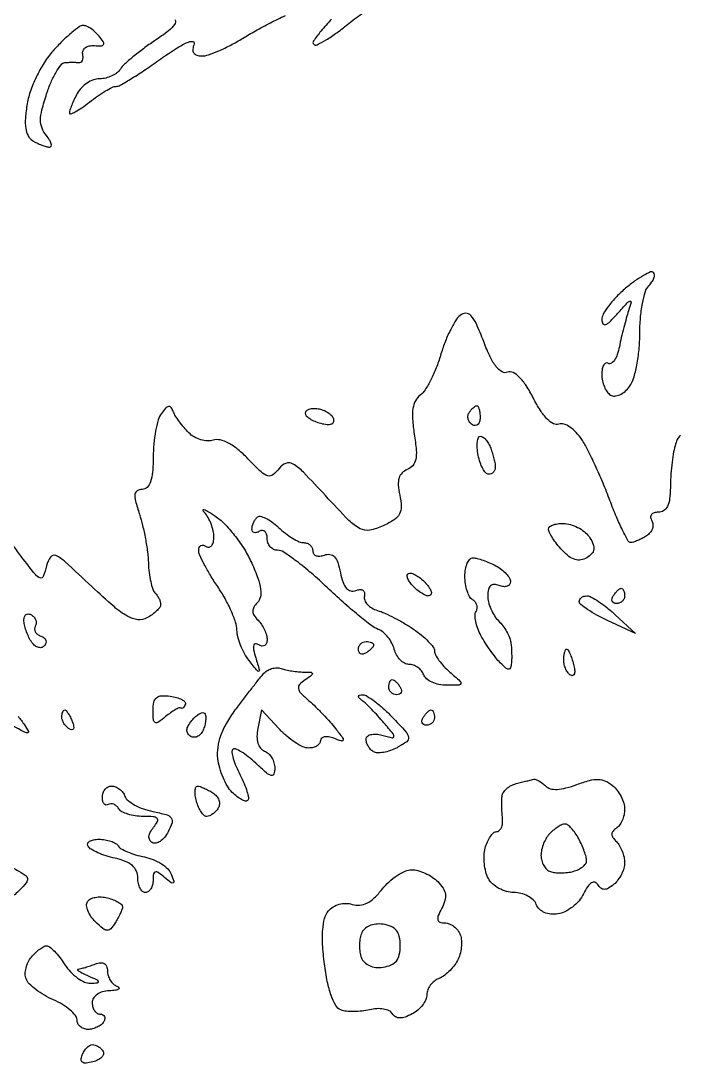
# Model space of a CAD drawing. Extents: x 0 to 102, y 0 to 135.
# Drawn here: x 60.29 to 67.62, y 84.39 to 95.99 of the extents above; entities that cross this region are included whole.
import ezdxf

# ---------------------------------------------------------------- set-up
doc = ezdxf.new("R2010")
doc.units = 0
doc.header["$MEASUREMENT"] = 0

msp = doc.modelspace()

# ---------------------------------------------------------------- linework, layer by layer
for points in [[(62.003816, 96.000022, -0.242657), (61.997373, 95.947208, -0.082606), (61.929991, 95.876645, -0.013475), (61.775134, 95.766868, 0.012235), (61.650255, 95.678808, 0.013528), (61.534039, 95.587544, 0.012977), (61.439305, 95.504671, 0.065177), (61.394246, 95.450734, -0.090691), (61.356493, 95.409938, -0.052277), (61.298872, 95.375494, -0.049934), (61.231566, 95.352099, -0.058753), (61.164573, 95.3442, 0.087677), (61.096107, 95.332101, 0.057688), (61.024421, 95.296131, 0.056021), (60.960513, 95.243146, 0.068919), (60.914977, 95.180562, 0.012532), (60.881448, 95.113952, 0.014677), (60.853126, 95.049129, 0.013675), (60.832433, 94.993347, 0.082152), (60.8274, 94.962921, 0.520682), (60.841459, 94.953081, 0.037282), (60.89288, 94.976289, 0.027914), (60.964738, 95.020772, 0.014101), (61.050309, 95.08426, -0.014645), (61.141006, 95.151398, -0.018255), (61.229181, 95.208094, -0.016711), (61.305359, 95.24986, -0.11756), (61.346213, 95.2596, 0.131059), (61.39221, 95.271867, 0.007138), (61.522238, 95.349024, 0.010707), (61.675303, 95.4474, 0.007586), (61.842943, 95.564023, -0.012025), (62.013223, 95.680252, -0.036982), (62.135537, 95.747225, -0.1175), (62.197596, 95.75936, -0.513127), (62.214787, 95.733223, 0.065555), (62.200605, 95.674115, 0.168999), (62.210488, 95.631956, 0.17873), (62.243809, 95.606522, 0.074699), (62.30053, 95.598, 0.082975), (62.373515, 95.610196, 0.019053), (62.490431, 95.655441, 0.019184), (62.622819, 95.718693, 0.017672), (62.753731, 95.793545, -0.012344), (62.896108, 95.876979, -0.008147), (63.063581, 95.96611, -0.0082), (63.22936, 96.047501, -0.015695)], [(63.741725, 96.007011, 0.020744), (63.625209, 95.874748, 0.016026), (63.542039, 95.765036, 0.365595), (63.545133, 95.728467, 0.319521), (63.582051, 95.722249, 0.021362), (63.681869, 95.776055, 0.02446), (63.803662, 95.856903, 0.015268), (63.938415, 95.962671, -0.031079), (64.106148, 96.085963, -0.015691)], [(67.624042, 91.380032, 0.08046), (67.589344, 91.330129, 0.046313), (67.563873, 91.261298, 0.025997), (67.544284, 91.169339, 0.01164), (67.527683, 91.046769, 0.011486), (67.516103, 90.916078, 0.015301), (67.511955, 90.79695, -0.028753), (67.504177, 90.671024, -0.083065), (67.47969, 90.587426, -0.13509), (67.437896, 90.5397, -0.146792), (67.378907, 90.522, 0.070322), (67.331314, 90.515273, 0.157517), (67.301382, 90.495089, 0.194944), (67.292616, 90.464601, 0.112596), (67.305146, 90.427941, -0.123544), (67.318353, 90.386388, -0.099558), (67.311953, 90.33982, -0.089711), (67.286841, 90.295342, -0.078477), (67.246689, 90.260037, -0.01928), (67.197843, 90.231676, -0.019942), (67.147495, 90.207503, -0.020119), (67.102391, 90.190138, -0.076322), (67.072728, 90.184895, -0.279734), (67.043409, 90.201797, -0.010047), (66.980772, 90.32146, -0.015879), (66.911512, 90.472326, -0.010151), (66.84025, 90.651614, 0.009822), (66.762969, 90.84642, 0.008884), (66.675578, 91.044728, 0.008936), (66.590988, 91.219521, 0.02787), (66.525558, 91.332663, 0.044271), (66.463722, 91.41095, 0.056406), (66.393464, 91.47026, 0.067779), (66.325733, 91.503233, 0.172715), (66.271891, 91.501921, -0.21939), (66.213087, 91.50578, -0.074384), (66.142937, 91.558663, -0.051368), (66.066351, 91.6546, -0.024832), (65.988, 91.791, 0.02416), (65.908138, 91.930464, 0.054098), (65.831802, 92.025548, 0.08169), (65.761736, 92.075911, 0.209648), (65.700712, 92.078775, -0.228808), (65.639618, 92.083886, -0.094665), (65.575777, 92.140118, -0.054595), (65.508224, 92.250092, -0.01924), (65.435486, 92.42057, 0.012794), (65.353918, 92.618785, 0.07941), (65.294345, 92.710819, 0.216317), (65.237055, 92.735839, 0.171253), (65.172958, 92.712187, 0.08407), (65.121991, 92.65293, 0.021909), (65.061698, 92.542241, 0.021636), (65.00317, 92.408203, 0.020598), (64.95538, 92.267414, -0.022479), (64.90706, 92.126802, -0.023535), (64.846953, 91.993287, -0.024034), (64.784397, 91.883556, -0.088675), (64.73062, 91.825023, 0.1094), (64.677242, 91.761911, 0.082911), (64.648749, 91.675541, 0.05675), (64.643996, 91.556273, 0.021258), (64.663407, 91.389763, -0.017501), (64.685191, 91.214366, -0.071469), (64.679398, 91.107438, -0.127977), (64.646666, 91.039918, -0.125255), (64.584941, 90.996259, 0.104902), (64.527112, 90.958747, 0.126018), (64.494115, 90.903145, 0.090303), (64.485744, 90.823531, 0.03418), (64.50182, 90.71242, -0.042209), (64.518137, 90.585289, -0.134939), (64.499235, 90.502691, -0.12622), (64.439791, 90.438155, -0.034874), (64.318207, 90.370843, -0.062852), (64.168898, 90.322955, -0.168428), (64.059985, 90.339293, -0.079103), (63.936658, 90.431211, -0.007356), (63.674864, 90.707921, 0.006648), (63.43045, 90.966992, 0.068009), (63.314687, 91.057843, 0.221747), (63.234459, 91.065339, 0.150151), (63.15967, 91.009499, -0.066029), (63.091543, 90.938282, -0.249068), (63.032862, 90.92715, -0.116018), (62.959998, 90.97001, -0.011024), (62.812731, 91.11709, 0.029161), (62.701941, 91.219994, 0.049728), (62.59712, 91.290303, 0.06344), (62.503654, 91.325991, 0.137193), (62.427389, 91.323348, -0.092216), (62.36283, 91.315339, -0.058569), (62.288041, 91.328755, -0.056269), (62.214927, 91.360265, -0.066613), (62.155168, 91.405918, -0.021407), (62.102879, 91.462887, -0.017481), (62.051831, 91.52801, -0.017829), (62.009046, 91.591332, -0.043519), (61.983494, 91.641439, 0.063518), (61.957773, 91.687266, 0.276464), (61.930189, 91.698702, 0.176479), (61.897172, 91.680845, 0.02753), (61.850336, 91.6218, 0.084323), (61.815594, 91.549381, 0.023514), (61.786573, 91.426559, 0.023021), (61.766395, 91.282307, 0.022339), (61.759295, 91.13535, -0.019039), (61.752327, 90.968256, -0.062103), (61.72996, 90.860026, -0.114654), (61.691707, 90.798488, -0.199154), (61.637006, 90.7758, 0.133542), (61.582053, 90.760857, 0.236288), (61.557061, 90.72235, 0.093466), (61.562697, 90.647093, 0.013941), (61.606182, 90.50085, -0.020694), (61.641444, 90.376124, -0.013046), (61.672707, 90.228027, -0.013097), (61.695867, 90.080546, -0.023368), (61.706027, 89.958191, 0.020887), (61.71439, 89.851035, 0.024392), (61.731497, 89.750427, 0.024413), (61.75396, 89.667986, 0.117806), (61.77915, 89.626841, -0.04621), (61.803434, 89.597511, -0.037174), (61.823962, 89.56206, -0.038461), (61.838046, 89.526138, -0.074334), (61.8426, 89.495677, -0.158511), (61.83235, 89.464156, -0.042459), (61.797403, 89.4238, -0.038605), (61.747631, 89.382294, -0.031637), (61.688739, 89.345809, -0.153175), (61.588232, 89.32675, -0.101004), (61.475632, 89.363802, -0.049453), (61.323786, 89.471761, -0.009909), (61.077497, 89.695157, 0.004055), (60.781198, 89.970305, 0.07815), (60.67678, 90.039362, 0.360321), (60.616592, 90.023134, 0.096281), (60.572627, 89.925679, -0.029264), (60.537367, 89.807666, -0.413316), (60.501139, 89.790695, -0.139396), (60.449336, 89.827896, -0.00485), (60.295569, 90.025491, -0.016831), (60.207463, 90.149443, -0.019621)], [(60.256905, 88.25175, -0.020558), (60.327801, 88.155915, -0.021971), (60.371799, 88.084455, -0.572144), (60.362478, 88.0686, -0.124315), (60.320466, 88.079209, -0.001666), (60.083757, 88.207926, -0.004629)]]:
    msp.add_lwpolyline(points, format="xyb")
for points in [[(60.981472, 95.9364, 0.156406), (60.937754, 95.922381, 0.017585), (60.85405, 95.857985, 0.019975), (60.757793, 95.771691, 0.014959), (60.658647, 95.669456, 0.040472), (60.558972, 95.540827, 0.028948), (60.468404, 95.382818, 0.029163), (60.397655, 95.217457, 0.04468), (60.358111, 95.066788, 0.020754), (60.337788, 94.906179, 0.056547), (60.341061, 94.791811, 0.086012), (60.367014, 94.711671, 0.131054), (60.416345, 94.658227, 0.024887), (60.465775, 94.630253, 0.022759), (60.519213, 94.606406, 0.023412), (60.568889, 94.589535, 0.065854), (60.605109, 94.584095, 0.293843), (60.623184, 94.595278, 0.177465), (60.62563, 94.621263, 0.077286), (60.607536, 94.662706, 0.03171), (60.571323, 94.712443, -0.079939), (60.522936, 94.794427, -0.095409), (60.506595, 94.882527, -0.061708), (60.521756, 94.998406, -0.016355), (60.574505, 95.177743, -0.022294), (60.623664, 95.307026, -0.030767), (60.679828, 95.417744, -0.031381), (60.735099, 95.499635, -0.204304), (60.777491, 95.523418, -0.015331), (60.817439, 95.526523, -0.011727), (60.861252, 95.527551, -0.011892), (60.902352, 95.526573, -0.027266), (60.93315, 95.523418, 0.186554), (60.955508, 95.528237, 0.14439), (60.971749, 95.547407, 0.098306), (60.978904, 95.579391, 0.05543), (60.97545, 95.61915, -0.150608), (60.979449, 95.658387, -0.137413), (61.004874, 95.690239, -0.107716), (61.049152, 95.709453, -0.069039), (61.105318, 95.712655, 0.027077), (61.180702, 95.710637, 0.276257), (61.206016, 95.726736, 0.269653), (61.204151, 95.757033, 0.026119), (61.158409, 95.818405, 0.035917), (61.115104, 95.863557, 0.036596), (61.066039, 95.901739, 0.039154), (61.018618, 95.928257, 0.108323)], [(67.325433, 93.188967, 0.305424), (67.292684, 93.195352, 0.028047), (67.214433, 93.156934, 0.028684), (67.11858, 93.09552, 0.018087), (67.013823, 93.013657, 0.02616), (66.912609, 92.919023, 0.030354), (66.827074, 92.818697, 0.031685), (66.766395, 92.726472, 0.130381), (66.7494, 92.662407, 0.137355), (66.761615, 92.618781, 0.367165), (66.790016, 92.609337, 0.101445), (66.841015, 92.643111, 0.015132), (66.925681, 92.733378, -0.003907), (67.031939, 92.851886, -0.147273), (67.062452, 92.870159, -0.572189), (67.074546, 92.857897, -0.013746), (67.046657, 92.7639, 0.011347), (67.02214, 92.682701, 0.005295), (66.993886, 92.576465, 0.005243), (66.966581, 92.464334, 0.007309), (66.944675, 92.363423, -0.033279), (66.92144, 92.278035, -0.061586), (66.889885, 92.213573, -0.099536), (66.855655, 92.178739, -0.295499), (66.8237, 92.178066, 0.230078), (66.795625, 92.180919, 0.170989), (66.771226, 92.160794, 0.093058), (66.754691, 92.116439, 0.042834), (66.7494, 92.054786, 0.052069), (66.756625, 91.985597, 0.04842), (66.778021, 91.917599, 0.051857), (66.809495, 91.860698, 0.102446), (66.846834, 91.825368, 0.158721), (66.89269, 91.814207, 0.087512), (66.949154, 91.828663, 0.072019), (67.007468, 91.865959, 0.056718), (67.058334, 91.921145, 0.085334), (67.102356, 92.009749, 0.024834), (67.138893, 92.158278, 0.02418), (67.164004, 92.332441, 0.023716), (67.1724, 92.50935, -0.021256), (67.17975, 92.682158, -0.025226), (67.201807, 92.844005, -0.025277), (67.233696, 92.976355, -0.125253), (67.27251, 93.04167, 0.045176), (67.307361, 93.083459, 0.065063), (67.329352, 93.126234, 0.085027), (67.335935, 93.163409, 0.200378)], [(63.593464, 91.670372, 0.044291), (63.538526, 91.673519, 0.070157), (63.492143, 91.665489, 0.098731), (63.461093, 91.64819, 0.219857), (63.45, 91.624181, 0.197625), (63.461926, 91.595186, 0.053913), (63.501122, 91.563319, 0.045831), (63.557405, 91.533781, 0.033997), (63.624031, 91.511424, 0.037101), (63.693184, 91.498725, 0.105118), (63.741726, 91.503695, 0.208696), (63.765611, 91.524769, 0.191823), (63.767495, 91.557615, 0.111532), (63.745326, 91.594274, 0.057524), (63.703764, 91.628564, 0.052954), (63.650605, 91.655507, 0.054444)], [(65.358493, 91.7064, -0.279105), (65.372886, 91.697687, -0.051652), (65.384841, 91.667656, -0.042195), (65.393094, 91.625046, -0.026751), (65.3958, 91.574507, -0.067432), (65.389488, 91.527917, -0.140899), (65.370543, 91.496967, -0.190788), (65.342472, 91.486256, -0.136093), (65.30982, 91.495753, -0.090427), (65.280694, 91.522025, -0.095498), (65.263394, 91.556416, -0.099685), (65.260533, 91.593527, -0.108373), (65.272513, 91.627646, -0.031646), (65.293888, 91.657788, -0.037297), (65.317847, 91.683266, -0.040575), (65.340862, 91.701145, -0.145859)], [(65.39848, 91.368, -0.162152), (65.426593, 91.358637, -0.054342), (65.458636, 91.328691, -0.047313), (65.489291, 91.285392, -0.038797), (65.513649, 91.234181, -0.016969), (65.533307, 91.177249, -0.015089), (65.549916, 91.116852, -0.015326), (65.561548, 91.061609, -0.04425), (65.565, 91.022681, -0.095161), (65.559305, 90.99303, -0.096949), (65.543046, 90.967819, -0.098803), (65.518781, 90.950941, -0.103056), (65.490262, 90.945, -0.21734), (65.458738, 90.959382, -0.054081), (65.425602, 91.007128, -0.045349), (65.396044, 91.075511, -0.032131), (65.375094, 91.1565, -0.027657), (65.364199, 91.237576, -0.047138), (65.365286, 91.305872, -0.064616), (65.376811, 91.353134, -0.310039)], [(62.461327, 90.470231, -0.05174), (62.563732, 90.382048, -0.025545), (62.67518, 90.251178, -0.025036), (62.778034, 90.102208, -0.033328), (62.855087, 89.956903, -0.017292), (62.92418, 89.787066, -0.052931), (62.954417, 89.666652, -0.085915), (62.951696, 89.579336, -0.146751), (62.91739, 89.51563, 0.06506), (62.879415, 89.466238, 0.142707), (62.868091, 89.420369, 0.133261), (62.88293, 89.373471, 0.053552), (62.92548, 89.32068, -0.04897), (62.964337, 89.273363, -0.037816), (62.997178, 89.215208, -0.038862), (63.019675, 89.155585, -0.070897), (63.027, 89.104187, -0.089432), (63.019879, 89.064695, -0.168225), (62.999486, 89.039992, -0.177065), (62.969045, 89.033921, -0.100319), (62.933336, 89.047102, 0.136098), (62.89713, 89.057632, 0.351754), (62.877114, 89.04197, 0.111524), (62.876715, 88.993542, 0.019197), (62.899786, 88.904044, -0.002346), (62.940383, 88.765983, -0.376726), (62.934088, 88.752585, -0.338911), (62.918872, 88.75635, -0.00217), (62.826941, 88.8723, -0.040953), (62.775838, 88.949595, -0.03066), (62.732248, 89.041944, -0.031332), (62.701836, 89.134624, -0.059736), (62.691291, 89.212211, 0.077902), (62.676361, 89.29854, 0.022869), (62.627262, 89.424206, 0.022367), (62.55825, 89.562479, 0.022302), (62.4771, 89.694173, -0.01292), (62.396116, 89.82024, -0.016061), (62.327728, 89.94163, -0.014406), (62.277143, 90.045785, -0.106224), (62.2656, 90.099504, -0.101993), (62.272157, 90.131313, -0.178192), (62.290451, 90.15059, -0.166856), (62.317897, 90.154128, -0.088003), (62.3502, 90.1413, 0.177037), (62.382228, 90.134703, 0.188488), (62.409949, 90.150572, 0.116412), (62.428708, 90.189756, 0.05373), (62.4348, 90.246287, 0.055961), (62.427086, 90.314992, 0.036397), (62.403736, 90.391459, 0.036403), (62.369554, 90.463708, 0.056106), (62.32905, 90.519638, -0.121171), (62.315321, 90.544906, -0.607891), (62.324284, 90.553007, -0.052597), (62.375078, 90.527679, -0.009966)], [(63.153076, 90.353574, 0.025154), (63.229708, 90.288516, 0.027493), (63.31032, 90.23353, 0.028425), (63.383827, 90.194622, 0.107911), (63.434303, 90.1836, -0.092252), (63.472591, 90.176475, -0.096089), (63.505138, 90.15609, -0.099369), (63.526919, 90.125681, -0.106267), (63.5346, 90.089949, 0.161703), (63.545076, 90.058404, 0.151541), (63.572599, 90.038389, 0.110507), (63.614459, 90.033858, 0.063615), (63.663957, 90.045937, -0.126862), (63.725786, 90.053018, -0.175317), (63.774755, 90.027183, -0.104982), (63.812717, 89.962251, -0.030622), (63.842485, 89.849723, 0.03222), (63.871438, 89.741676, 0.095365), (63.909189, 89.675186, 0.159913), (63.956342, 89.646464, 0.150209), (64.012688, 89.650313, -0.066475), (64.059562, 89.66147, -0.170055), (64.093023, 89.653423, -0.20776), (64.109991, 89.627983, -0.100663), (64.10911, 89.588118, 0.151224), (64.11262, 89.542857, 0.090793), (64.141432, 89.496766, 0.075714), (64.190836, 89.456823, 0.060717), (64.2537, 89.429689, -0.034073), (64.334773, 89.399699, -0.013592), (64.441538, 89.348178, -0.013377), (64.554077, 89.286179, -0.016412), (64.65555, 89.22212, -0.023479), (64.744624, 89.1554, -0.029789), (64.819859, 89.085397, -0.030529), (64.873938, 89.021297, -0.161319), (64.8882, 88.978243, 0.126287), (64.899183, 88.935452, 0.031684), (64.938123, 88.874139, 0.03032), (64.993101, 88.8075, 0.026487), (65.058152, 88.744748, -0.005767), (65.171433, 88.644187, -0.277075), (65.179867, 88.616199, -0.335099), (65.15892, 88.59939, -0.007386), (65.020845, 88.59735, -0.052164), (64.938258, 88.60599, -0.056097), (64.861356, 88.63152, -0.063051), (64.801182, 88.669126, -0.130711), (64.768948, 88.713675, 0.081621), (64.742936, 88.758143, 0.065751), (64.702264, 88.79583, 0.066469), (64.653714, 88.821307, 0.087854), (64.604622, 88.83, -0.126507), (64.555568, 88.842613, -0.074368), (64.507128, 88.879577, -0.066435), (64.466607, 88.934247, -0.062428), (64.440799, 88.998773, 0.058805), (64.414026, 89.067139, 0.047238), (64.370368, 89.133034, 0.048838), (64.317421, 89.186864, 0.0826), (64.263013, 89.218833, -0.071246), (64.18779, 89.260777, -0.008928), (64.040976, 89.376796, -0.010357), (63.870996, 89.522113, -0.008421), (63.694825, 89.68456, 0.012431), (63.519884, 89.843296, 0.016823), (63.35367, 89.977258, 0.013829), (63.21082, 90.078609, 0.148429), (63.143644, 90.099, -0.112309), (63.099148, 90.109122, -0.100162), (63.061264, 90.137744, -0.094346), (63.035849, 90.180532, -0.087183), (63.027, 90.230893, 0.066118), (63.020802, 90.277561, 0.138808), (63.002149, 90.308683, 0.191142), (62.974518, 90.319632, 0.139169), (62.9424, 90.3105, -0.066654), (62.91001, 90.296018, -0.139668), (62.882651, 90.295749, -0.191008), (62.864666, 90.309286, -0.137896), (62.8578, 90.333707, -0.062705), (62.861965, 90.36679, -0.039124), (62.874595, 90.403819, -0.038782), (62.893083, 90.438951, -0.055919), (62.914974, 90.466374, -0.252898), (62.94943, 90.476656, -0.059321), (63.008501, 90.456823, -0.047144), (63.079606, 90.414524, -0.030842)], [(66.342519, 90.395471, -0.064095), (66.420049, 90.379629, -0.047674), (66.499729, 90.343582, -0.048425), (66.569554, 90.29406, -0.075091), (66.617469, 90.238001, -0.046093), (66.654305, 90.164615, -0.13333), (66.660379, 90.108579, -0.150618), (66.637223, 90.061379, -0.064643), (66.582366, 90.016416, -0.097181), (66.517034, 89.991546, -0.116708), (66.451557, 89.995635, -0.091072), (66.382857, 90.031086, -0.040709), (66.307416, 90.099887, -0.020959), (66.249912, 90.167045, -0.02448), (66.201326, 90.235499, -0.024515), (66.16645, 90.296513, -0.11811), (66.1572, 90.335124, -0.237833), (66.170959, 90.362414, -0.080677), (66.211637, 90.383376, -0.059203), (66.271539, 90.395303, -0.037971)], [(65.316762, 90.0144, -0.063338), (65.36238, 90.008598, -0.019816), (65.428507, 89.988674, -0.01945), (65.501295, 89.960345, -0.020338), (65.570562, 89.926823, -0.039751), (65.633175, 89.886615, -0.044478), (65.686131, 89.838337, -0.04948), (65.722754, 89.789537, -0.13708), (65.7342, 89.748572, -0.164211), (65.723911, 89.718089, -0.15121), (65.696923, 89.698838, -0.109309), (65.655862, 89.694647, -0.062675), (65.6073, 89.706594, 0.084268), (65.551633, 89.717778, 0.190345), (65.511855, 89.703435, 0.158482), (65.487927, 89.662986, 0.055017), (65.4804, 89.594788, 0.062167), (65.489168, 89.524542, 0.039116), (65.515734, 89.4461, 0.038826), (65.554629, 89.371814, 0.056419), (65.600685, 89.314001, -0.036604), (65.647952, 89.259256, -0.029568), (65.690523, 89.194268, -0.030476), (65.722715, 89.129272, -0.064925), (65.737608, 89.075308, -0.017101), (65.743264, 89.021854, -0.010621), (65.746415, 88.958843, -0.010652), (65.746878, 88.896459, -0.018889), (65.744224, 88.845107, -0.04711), (65.734227, 88.791264, -0.338953), (65.714365, 88.776492, -0.178299), (65.682854, 88.788606, -0.016375), (65.620661, 88.846853, -0.028774), (65.569902, 88.903817, -0.013425), (65.510549, 88.982956, -0.013251), (65.452549, 89.069556, -0.018062), (65.405249, 89.150744, -0.033508), (65.369767, 89.229269, -0.039297), (65.347281, 89.307801, -0.04318), (65.339521, 89.375577, -0.146348), (65.350968, 89.418103, 0.110878), (65.362528, 89.451556, 0.100005), (65.359323, 89.488098, 0.094771), (65.341795, 89.522113, 0.088338), (65.31258, 89.548247, -0.129267), (65.279527, 89.583015, -0.045839), (65.251857, 89.646438, -0.041761), (65.232951, 89.72495, -0.038227), (65.2266, 89.807893, -0.041734), (65.233211, 89.886956, -0.061281), (65.253085, 89.953739, -0.080533), (65.28228, 89.999049, -0.212542)], [(64.613682, 89.8452, -0.108636), (64.653484, 89.836449, -0.039072), (64.704368, 89.807923, -0.036518), (64.757054, 89.766859, -0.035768), (64.8036, 89.7183, -0.037052), (64.838671, 89.669035, -0.095981), (64.853687, 89.628304, -0.208269), (64.847153, 89.60259, -0.231849), (64.824318, 89.5914, -0.108636), (64.784516, 89.600151, -0.039072), (64.733632, 89.628677, -0.036518), (64.680946, 89.669741, -0.035768), (64.6344, 89.7183, -0.037052), (64.599329, 89.767565, -0.095981), (64.584313, 89.808296, -0.208269), (64.590847, 89.83401, -0.231849)], [(66.965893, 89.676, -0.210953), (66.980159, 89.669701, -0.081139), (66.992241, 89.651149, -0.061769), (67.000464, 89.623789, -0.042167), (67.0032, 89.5914, -0.105053), (66.996342, 89.55912, -0.099167), (66.976882, 89.531651, -0.09642), (66.947807, 89.51324, -0.093332), (66.913607, 89.5068, -0.108972), (66.883579, 89.513423, -0.182303), (66.865691, 89.531651, -0.161196), (66.863059, 89.559074, -0.082592), (66.8763, 89.5914, -0.029505), (66.899057, 89.623783, -0.035638), (66.924186, 89.651149, -0.038439), (66.948065, 89.670455, -0.151918)], [(66.583892, 89.5914, -0.126673), (66.631433, 89.579159, -0.021082), (66.712765, 89.529722, -0.021958), (66.805456, 89.461823, -0.017885), (66.898624, 89.381434), (67.125063, 89.171467), (66.813087, 89.317984, -0.015238), (66.693365, 89.378728, -0.022081), (66.591944, 89.440099, -0.01879), (66.514913, 89.495781, -0.219405), (66.498355, 89.52795, -0.140103), (66.504146, 89.552136, -0.10518), (66.522345, 89.572762, -0.089315), (66.550355, 89.586641, -0.070593)], [(60.40578, 89.379047, -0.08179), (60.435277, 89.353344, -0.092127), (60.453518, 89.320506, -0.100674), (60.457802, 89.285748, -0.119451), (60.447553, 89.25438, 0.141495), (60.43911, 89.224162, 0.127465), (60.447551, 89.192717, 0.105159), (60.472323, 89.164775, 0.073377), (60.509623, 89.144908, -0.085622), (60.545048, 89.124918, -0.139197), (60.564691, 89.096789, -0.156527), (60.565405, 89.064998, -0.116802), (60.54785, 89.034382, -0.158794), (60.515697, 89.016706, -0.132626), (60.47667, 89.019678, -0.10179), (60.436254, 89.044049, -0.06544), (60.401096, 89.08625, -0.033574), (60.370865, 89.142011, -0.025456), (60.34513, 89.206674, -0.026001), (60.32717, 89.270115, -0.053098), (60.321095, 89.321443, -0.083423), (60.327073, 89.359754, -0.164521), (60.345437, 89.384046, -0.183648), (60.373127, 89.390648, -0.106502)], [(64.1268, 89.0838, -0.042167), (64.159189, 89.081064, -0.061769), (64.186549, 89.072841, -0.081139), (64.205101, 89.060759, -0.210953), (64.2114, 89.046493, -0.151918), (64.205855, 89.028665, -0.038439), (64.186549, 89.004786, -0.035638), (64.159183, 88.979657, -0.029505), (64.1268, 88.9569, -0.082592), (64.094474, 88.943659, -0.161196), (64.067051, 88.946291, -0.182303), (64.048823, 88.964179, -0.108972), (64.0422, 88.994207, -0.093332), (64.04864, 89.028407, -0.09642), (64.067051, 89.057482, -0.099167), (64.09452, 89.076942, -0.105053)], [(66.358833, 88.9992, -0.269441), (66.373814, 88.990495, -0.023164), (66.394745, 88.949463, -0.025605), (66.416225, 88.894764, -0.016806), (66.435543, 88.829883, -0.033809), (66.447335, 88.767967, -0.095442), (66.444281, 88.72423, -0.238295), (66.427825, 88.705764, -0.236417), (66.40311, 88.707976, -0.095554), (66.373729, 88.735026, -0.052741), (66.348934, 88.777269, -0.049897), (66.33209, 88.827145, -0.056553), (66.3264, 88.877293, -0.025136), (66.32875, 88.924009, -0.039897), (66.335927, 88.96339, -0.047694), (66.3463, 88.991341, -0.287593)], [(63.181969, 88.784783, 0.029113), (63.235239, 88.769577, 0.015233), (63.302999, 88.756588, 0.0151), (63.373515, 88.74746, 0.022341), (63.435769, 88.744105, -0.012809), (63.515449, 88.741331, -0.350082), (63.53004, 88.728171, -0.283151), (63.521784, 88.707999, -0.010043), (63.45, 88.657786, 0.054502), (63.388324, 88.605921, 0.240125), (63.375091, 88.561795, 0.150283), (63.401544, 88.51077, 0.01931), (63.4923, 88.425276, -0.014082), (63.566317, 88.356995, -0.008854), (63.649074, 88.27331, -0.008888), (63.727638, 88.188014, -0.016067), (63.7884, 88.115054, -0.005469), (63.865397, 88.014057, -0.211871), (63.871512, 87.987074, -0.448095), (63.855061, 87.977357, -0.012397), (63.76725, 88.007805, 0.04751), (63.710524, 88.023116, 0.086598), (63.66269, 88.02292, 0.135513), (63.631303, 88.007903, 0.21711), (63.6192, 87.981345, -0.157165), (63.609127, 87.950091, -0.097318), (63.580737, 87.923471, -0.07934), (63.538332, 87.905501, -0.060697), (63.48826, 87.8994, -0.110545), (63.424582, 87.913653, -0.033765), (63.33782, 87.961945, -0.031966), (63.245162, 88.030833, -0.03005), (63.159994, 88.112319), (62.962667, 88.325238), (62.922776, 88.116558, 0.045316), (62.91399, 88.027484, 0.073748), (62.924535, 87.952377, 0.094016), (62.953114, 87.896696, 0.136516), (62.997242, 87.863994, -0.098132), (63.040968, 87.836455, -0.066864), (63.078007, 87.790612, -0.06401), (63.103055, 87.734253, -0.072718), (63.1116, 87.675808, -0.076321), (63.101597, 87.610658, -0.398488), (63.072724, 87.594595, -0.116768), (63.018841, 87.622865, -0.009629), (62.900434, 87.729887, 0.020283), (62.816308, 87.802727, 0.032421), (62.738329, 87.857025, 0.034498), (62.674553, 87.88978, 0.306842), (62.64512, 87.88412, 0.240014), (62.635061, 87.853175, 0.029972), (62.650727, 87.782038, 0.029982), (62.681438, 87.69428, 0.020503), (62.7262, 87.5986, -0.019099), (62.771188, 87.503136, -0.028221), (62.80256, 87.416049, -0.027251), (62.819455, 87.345436, -0.246243), (62.810299, 87.316099, -0.263997), (62.785492, 87.309255, -0.058617), (62.742766, 87.325539, -0.046338), (62.691338, 87.358783, -0.029745), (62.638153, 87.40599, -0.064067), (62.58588, 87.4737, -0.032211), (62.537363, 87.570386, -0.031352), (62.499405, 87.678379, -0.040248), (62.479022, 87.781654, -0.063436), (62.480572, 87.907674, -0.051383), (62.512958, 88.039062, -0.044926), (62.576878, 88.176928, -0.029885), (62.672954, 88.3224, -0.001945), (62.764355, 88.443303, -0.002033), (62.855372, 88.561728, -0.001951), (62.934826, 88.663419, -0.008975), (62.982148, 88.721333, -0.075646), (63.023887, 88.7577, -0.064659), (63.076796, 88.78239, -0.066802), (63.132388, 88.792165, -0.094511)], [(64.417907, 88.6608, -0.151918), (64.435735, 88.655255, -0.038439), (64.459614, 88.635949, -0.035638), (64.484743, 88.608583, -0.029505), (64.5075, 88.5762, -0.082592), (64.520741, 88.543874, -0.161196), (64.518109, 88.516451, -0.182303), (64.500221, 88.498223, -0.108972), (64.470193, 88.4916, -0.093332), (64.435993, 88.49804, -0.09642), (64.406918, 88.516451, -0.099167), (64.387458, 88.54392, -0.105053), (64.3806, 88.5762, -0.042167), (64.383336, 88.608589, -0.061769), (64.391559, 88.635949, -0.081139), (64.403641, 88.654501, -0.210953)], [(61.94835, 88.476334, -0.032663), (62.01977, 88.461381, -0.054904), (62.076572, 88.438603, -0.078266), (62.111598, 88.412125, -0.279193), (62.11755, 88.38585, -0.05059), (62.10731, 88.363095, -0.087492), (62.094007, 88.347251, -0.130101), (62.07994, 88.340646, -0.204157), (62.067103, 88.34355, 0.264346), (62.048172, 88.34561, 0.025745), (62.005315, 88.32438, 0.027294), (61.953635, 88.291546, 0.018042), (61.897903, 88.248591, -0.019656), (61.816969, 88.186628, -0.275203), (61.781864, 88.183919, -0.2651), (61.761867, 88.213629, -0.018534), (61.758, 88.317925, -0.051469), (61.767329, 88.408313, -0.16935), (61.797776, 88.458968, -0.163247), (61.85396, 88.480787, -0.047002)], [(64.089822, 88.490305, -0.144213), (64.138279, 88.476787, -0.021532), (64.222627, 88.418889, -0.022723), (64.318737, 88.339557, -0.017833), (64.41565, 88.245367, -0.007396), (64.569225, 88.080248, -0.143769), (64.599171, 88.018069, -0.286199), (64.578901, 87.969348, -0.031922), (64.47203, 87.903055, -0.038096), (64.397216, 87.870072, -0.042449), (64.320901, 87.85024, -0.046871), (64.253961, 87.845162, -0.134711), (64.209652, 87.858181, -0.068862), (64.177956, 87.884397, -0.052538), (64.151138, 87.920627, -0.053415), (64.132912, 87.960843, -0.079867), (64.1268, 87.99886, -0.220967), (64.140897, 88.029201, -0.115903), (64.17879, 88.048455, -0.077963), (64.235995, 88.053257, -0.04601), (64.303787, 88.042051, 0.009145), (64.418908, 88.014185, 0.434071), (64.436679, 88.026339, 0.212517), (64.428736, 88.055385, 0.003935), (64.324937, 88.180234, 0.009009), (64.259067, 88.255414, 0.0088), (64.190026, 88.328771, 0.008727), (64.127178, 88.391023, 0.0324), (64.0845, 88.426855, -0.032403), (64.051657, 88.454429, -0.226583), (64.044445, 88.473475, -0.326215), (64.05544, 88.486155, -0.052896)], [(60.776049, 88.3224, -0.2252), (60.791877, 88.31489, -0.029412), (60.81433, 88.283832, -0.029555), (60.837959, 88.241399, -0.020646), (60.85968, 88.191106, -0.036408), (60.87451, 88.142057, -0.155351), (60.871873, 88.111955, -0.32948), (60.854974, 88.101857, -0.1144), (60.826431, 88.111499, -0.061454), (60.794441, 88.137174, -0.051183), (60.767367, 88.171387, -0.053277), (60.748934, 88.208524, -0.088797), (60.7428, 88.242793, -0.039867), (60.745234, 88.273275, -0.059132), (60.752567, 88.299015, -0.077771), (60.763325, 88.316528, -0.219607)], [(62.330407, 88.285793, -0.167109), (62.342551, 88.260922, -0.047002), (62.343828, 88.217128, -0.041814), (62.335917, 88.164202, -0.033628), (62.318949, 88.109187, -0.070914), (62.292328, 88.061369, -0.101013), (62.255882, 88.029413, -0.123842), (62.215593, 88.018172, -0.14583), (62.177489, 88.02847, -0.11057), (62.144474, 88.060729, -0.161769), (62.13427, 88.09972, -0.115204), (62.148655, 88.147199, -0.042311), (62.188948, 88.205076, -0.034645), (62.23051, 88.248631, -0.055313), (62.272066, 88.27887, -0.075579), (62.307455, 88.2925, -0.255922)], [(64.850893, 88.3224, -0.210953), (64.865159, 88.316101, -0.081139), (64.877241, 88.297549, -0.061769), (64.885464, 88.270189, -0.042167), (64.8882, 88.2378, -0.105053), (64.881342, 88.20552, -0.099167), (64.861882, 88.178051, -0.09642), (64.832807, 88.15964, -0.093332), (64.798607, 88.1532, -0.108972), (64.768579, 88.159823, -0.182303), (64.750691, 88.178051, -0.161196), (64.748059, 88.205474, -0.082592), (64.7613, 88.2378, -0.029505), (64.784057, 88.270183, -0.035638), (64.809186, 88.297549, -0.038439), (64.833065, 88.316855, -0.151918)], [(65.99223, 87.551186, -0.142866), (66.015748, 87.549397, -0.039224), (66.049738, 87.533471, -0.036274), (66.087124, 87.508489, -0.030958), (66.122662, 87.477098, 0.136661), (66.175951, 87.447027, 0.072114), (66.252123, 87.439527, 0.052868), (66.350444, 87.454535, 0.025958), (66.471199, 87.493086, -0.023652), (66.611141, 87.538474, -0.073654), (66.709291, 87.550238, -0.099068), (66.789713, 87.53181, -0.0676), (66.869518, 87.482029, -0.058948), (66.92068, 87.428233, -0.043785), (66.963931, 87.35848, -0.044595), (66.993438, 87.284256, -0.072442), (67.0032, 87.217234, -0.053923), (66.996379, 87.154169, -0.049067), (66.976183, 87.091881, -0.052273), (66.946466, 87.039499, -0.099509), (66.911229, 87.006544, 0.075363), (66.874035, 86.974961, 0.181024), (66.861557, 86.941624, 0.150038), (66.873172, 86.90379, 0.047458), (66.911229, 86.857731, -0.063664), (66.946461, 86.81217, -0.039129), (66.976183, 86.751087, -0.038696), (66.996456, 86.684918, -0.055041), (67.0032, 86.623839, -0.070523), (66.994469, 86.562247, -0.044599), (66.968136, 86.494506, -0.044002), (66.929519, 86.431216, -0.060643), (66.883832, 86.382851, -0.038095), (66.823415, 86.340031, -0.13184), (66.777718, 86.326977, -0.177655), (66.739798, 86.340202, -0.082692), (66.705014, 86.379975, 0.179434), (66.672772, 86.405109, 0.223505), (66.635531, 86.400137, 0.104378), (66.593254, 86.358269, 0.03034), (66.547314, 86.278333, -0.062485), (66.495771, 86.20064, -0.04886), (66.422521, 86.130658, -0.050151), (66.339869, 86.078293, -0.080647), (66.260454, 86.053416, -0.061145), (66.180682, 86.051782, -0.078665), (66.109873, 86.070518, -0.088983), (66.05492, 86.107565, -0.108857), (66.020871, 86.159166, 0.113911), (65.986604, 86.209985, 0.065854), (65.926276, 86.25298, 0.060474), (65.850496, 86.282099, 0.061593), (65.770425, 86.292, -0.069735), (65.68795, 86.303559, -0.056171), (65.605098, 86.337685, -0.057685), (65.53432, 86.38802, -0.086711), (65.48772, 86.447522, -0.059921), (65.45931, 86.520402, -0.036952), (65.442985, 86.61108, -0.036649), (65.440088, 86.704515, -0.053427), (65.45231, 86.785922, -0.038537), (65.476506, 86.855919, -0.050133), (65.509601, 86.91508, -0.059528), (65.546074, 86.955907, -0.18268), (65.580185, 86.9688, 0.188979), (65.609523, 86.980299, 0.102871), (65.632297, 87.01229, 0.077001), (65.645037, 87.060192, 0.051954), (65.645176, 87.11685, -0.011255), (65.64012, 87.180821, -0.00872), (65.637401, 87.250652, -0.008832), (65.637153, 87.315931, -0.020928), (65.639858, 87.364447, -0.123507), (65.654496, 87.405395, -0.065662), (65.690228, 87.446117, -0.059106), (65.740309, 87.480479, -0.05698), (65.79765, 87.502683, -0.001341), (65.857743, 87.518215, -0.001488), (65.915878, 87.53289, -0.001377), (65.965552, 87.545127, -0.007731)], [(61.297749, 87.4764, -0.098706), (61.340705, 87.467837, -0.06686), (61.38397, 87.442657, -0.063897), (61.420974, 87.405444, -0.072265), (61.445578, 87.361529, 0.134035), (61.480664, 87.313699, 0.043448), (61.554489, 87.264846, 0.039708), (61.649862, 87.222442, 0.035414), (61.75444, 87.193702, -0.017931), (61.904907, 87.157954, -0.16402), (61.959867, 87.120815, -0.247427), (61.968985, 87.066487, -0.043168), (61.926667, 86.967803, -0.048762), (61.885024, 86.905453, -0.0716), (61.836488, 86.860997, -0.095236), (61.78897, 86.840418, -0.195529), (61.749647, 86.847062, -0.129807), (61.720823, 86.877446, -0.147504), (61.71256, 86.916602, -0.105652), (61.727031, 86.964151, -0.046726), (61.764251, 87.018632, 0.046746), (61.806768, 87.080872, 0.332682), (61.8021, 87.11487, 0.182592), (61.760406, 87.134033, 0.017403), (61.646452, 87.138, -0.036459), (61.559543, 87.144346, -0.040652), (61.477681, 87.163257, -0.044605), (61.411815, 87.190906, -0.133442), (61.376447, 87.22398, 0.073577), (61.351282, 87.253829, 0.087971), (61.319926, 87.272966, 0.100584), (61.287405, 87.278614, 0.132021), (61.258654, 87.270001, -0.182949), (61.234186, 87.265253, -0.18716), (61.212992, 87.277964, -0.113411), (61.198648, 87.308862, -0.052244), (61.194, 87.353221, -0.082853), (61.201849, 87.400265, -0.092596), (61.224476, 87.440216, -0.100604), (61.258177, 87.466931, -0.117979)], [(62.25237, 87.475105, -0.077569), (62.281272, 87.4699, -0.019664), (62.325836, 87.452497, -0.019576), (62.375778, 87.428325, -0.018674), (62.424489, 87.399963, -0.078477), (62.464641, 87.364658, -0.089711), (62.489753, 87.32018, -0.099558), (62.496153, 87.273612, -0.123544), (62.482946, 87.232059, -0.048716), (62.45554, 87.196077, -0.047112), (62.421404, 87.16563, -0.050904), (62.385995, 87.144765, -0.108109), (62.355074, 87.138, -0.189914), (62.325189, 87.149776, -0.05687), (62.292823, 87.187703, -0.048043), (62.263149, 87.242431, -0.036276), (62.241087, 87.3072, -0.029091), (62.228116, 87.371982, -0.051682), (62.22615, 87.426317, -0.076581), (62.23438, 87.463129, -0.315179)], [(66.340343, 87.0534, 0.105537), (66.308628, 87.04663, 0.031933), (66.264825, 87.023578, 0.030418), (66.217741, 86.990733, 0.028878), (66.17412, 86.95188, 0.059816), (66.135241, 86.902392, 0.039045), (66.102421, 86.83752, 0.038988), (66.080024, 86.768168, 0.058679), (66.0726, 86.70513, 0.067605), (66.080502, 86.646951, 0.064893), (66.103664, 86.592109, 0.069835), (66.137917, 86.548756, 0.109972), (66.17835, 86.524319, 0.056791), (66.229419, 86.513375, 0.027192), (66.296526, 86.51047, 0.026542), (66.367714, 86.515044, 0.034144), (66.43215, 86.527136, 0.047843), (66.488789, 86.547771, 0.057761), (66.53671, 86.577841, 0.06799), (66.569387, 86.612273, 0.157143), (66.5802, 86.645829, 0.067703), (66.574542, 86.687426, 0.018574), (66.554474, 86.750606, 0.018418), (66.526145, 86.821221, 0.018264), (66.492623, 86.889762, 0.028548), (66.454347, 86.952406, 0.035991), (66.411766, 87.005331, 0.038972), (66.371012, 87.0428, 0.167935)], [(61.155814, 86.8842, -0.039914), (61.223919, 86.878755, -0.04276), (61.288687, 86.862559, -0.046902), (61.341214, 86.838833, -0.125463), (61.370547, 86.810527, 0.127223), (61.403512, 86.778935, 0.027869), (61.474637, 86.744109, 0.027304), (61.563872, 86.712039, 0.023259), (61.660957, 86.687879, -0.047127), (61.758704, 86.658541, -0.046052), (61.850034, 86.611249, -0.049827), (61.922148, 86.554185, -0.109283), (61.960754, 86.495785, -0.011795), (61.989018, 86.416595, -0.374892), (61.98162, 86.399006, -0.285442), (61.959805, 86.401211, -0.008964), (61.886837, 86.459593, 0.019533), (61.816554, 86.513429, 0.214668), (61.782526, 86.520033, 0.309069), (61.762874, 86.498513, 0.035149), (61.758, 86.429259, -0.059737), (61.751706, 86.376768, -0.078585), (61.733149, 86.33232, -0.096868), (61.705668, 86.302553, -0.159372), (61.6734, 86.292, -0.18477), (61.641103, 86.304357, -0.090218), (61.613651, 86.339728, -0.070075), (61.595045, 86.392304, -0.050096), (61.5888, 86.454478, 0.104935), (61.572752, 86.530103, 0.110701), (61.52751, 86.591031, 0.084812), (61.449543, 86.638017, 0.039254), (61.33597, 86.672487, -0.023326), (61.235642, 86.699483, -0.027053), (61.143232, 86.734645, -0.027635), (61.069464, 86.772389, -0.122871), (61.034877, 86.806109, -0.216263), (61.03109, 86.835625, -0.176572), (61.050494, 86.861261, -0.098451), (61.094345, 86.878627, -0.045236)], [(60.023561, 86.6304, -0.08285), (60.053869, 86.625343, -0.013415), (60.110045, 86.60436, -0.014487), (60.175417, 86.575693, -0.012289), (60.242759, 86.541755, -0.024605), (60.335638, 86.486004, -0.211687), (60.36089, 86.446063, -0.211507), (60.348268, 86.400508, -0.024561), (60.275469, 86.320183, -0.02093), (60.222512, 86.271483, -0.034365), (60.173435, 86.235475, -0.038576), (60.133543, 86.214343, -0.324202), (60.114781, 86.218479, -0.080663), (60.10097, 86.240225, -0.008388), (60.077987, 86.296444, -0.010244), (60.052945, 86.364873, -0.008029), (60.028509, 86.44005, -0.024391), (60.009912, 86.513049, -0.043699), (60.00292, 86.574485, -0.061264), (60.007045, 86.617153, -0.351498)], [(64.634497, 86.5458, -0.068527), (64.704282, 86.53619, -0.039007), (64.784393, 86.506797, -0.038146), (64.861922, 86.463849, -0.050858), (64.924289, 86.413025, -0.050338), (64.983493, 86.340529, -0.108469), (65.009299, 86.273622, -0.109468), (65.004593, 86.202466, -0.051869), (64.969656, 86.116925, 0.02459), (64.930608, 86.034458, 0.149824), (64.926155, 85.988039, 0.268704), (64.949052, 85.962289, 0.079911), (65.003072, 85.9536, -0.09822), (65.053077, 85.943681, -0.066864), (65.1034, 85.914523, -0.063993), (65.146402, 85.871427, -0.072649), (65.174945, 85.820571, -0.075451), (65.188555, 85.758485, -0.043212), (65.186926, 85.681641, -0.042012), (65.171643, 85.60283, -0.054023), (65.144047, 85.534424, -0.044732), (65.103186, 85.472166, -0.033932), (65.048205, 85.411715, -0.034761), (64.988299, 85.361724, -0.06497), (64.93285, 85.331708, 0.077966), (64.883441, 85.303285, 0.065143), (64.841567, 85.259497, 0.066733), (64.813253, 85.207628, 0.09186), (64.8036, 85.155532, -0.107656), (64.791644, 85.100648, -0.056119), (64.755406, 85.040343, -0.052004), (64.702286, 84.984131, -0.054643), (64.639534, 84.941148, -0.035096), (64.561299, 84.906094, -0.092422), (64.500957, 84.895938, -0.133518), (64.454588, 84.909424, -0.117719), (64.418805, 84.945026, 0.14921), (64.38289, 84.976588, 0.064441), (64.321344, 84.995361, 0.055683), (64.245598, 84.999614, 0.047722), (64.166593, 84.98763, -0.033042), (64.082584, 84.972357, -0.027456), (63.991894, 84.96701, -0.028325), (63.908035, 84.971429, -0.06437), (63.846474, 84.986354, -0.173404), (63.790498, 85.034447, -0.043797), (63.739666, 85.145264, -0.035467), (63.696215, 85.301281, -0.019107), (63.663905, 85.498351, -0.01576), (63.643833, 85.714059, -0.034489), (63.645108, 85.879892, -0.046082), (63.666234, 86.003899, -0.108393), (63.709098, 86.086883, -0.081649), (63.761584, 86.132468, -0.070481), (63.828568, 86.161698, -0.069498), (63.901964, 86.171441, -0.075273), (63.973137, 86.160169, 0.098894), (64.055651, 86.15104, 0.095051), (64.136611, 86.174014, 0.073945), (64.218885, 86.231965, 0.035767), (64.305733, 86.327459, -0.040125), (64.383052, 86.411001, -0.039426), (64.473153, 86.481662, -0.042254), (64.562129, 86.530476, -0.104712)], [(61.250484, 86.231891, -0.02805), (61.315158, 86.211041, -0.039956), (61.369542, 86.184917, -0.045614), (61.407828, 86.157651, -0.22492), (61.418305, 86.134083, -0.08225), (61.412857, 86.105494, -0.017979), (61.393818, 86.058963, -0.018262), (61.367577, 86.006114, -0.016623), (61.336764, 85.9536, -0.04412), (61.287213, 85.888695, -0.226159), (61.246356, 85.872105, -0.161993), (61.198611, 85.891191, -0.020944), (61.116549, 85.966632, -0.046224), (61.06687, 86.026439, -0.05735), (61.033087, 86.090361, -0.068251), (61.019106, 86.148669, -0.164617), (61.028974, 86.191339, -0.143085), (61.061428, 86.220557, -0.067019), (61.115655, 86.238221, -0.05824), (61.181909, 86.242515, -0.05108)], [(64.316772, 85.938384, 0.059912), (64.235863, 85.940113, 0.078693), (64.164486, 85.921479, 0.089548), (64.109292, 85.88444, 0.10911), (64.075071, 85.832634, 0.055611), (64.059264, 85.772069, 0.036064), (64.054044, 85.6998, 0.036064), (64.059264, 85.627531, 0.055611), (64.075071, 85.566966, 0.10911), (64.109292, 85.51516, 0.089548), (64.164486, 85.478121, 0.078693), (64.235863, 85.459487, 0.059912), (64.316772, 85.461216, 0.063694), (64.406179, 85.485795, 0.125889), (64.464569, 85.52981, 0.117597), (64.497047, 85.598751, 0.051583), (64.5075, 85.6998, 0.051583), (64.497047, 85.800849, 0.117597), (64.464569, 85.86979, 0.125889), (64.406179, 85.913805, 0.063694)], [(60.574229, 85.6998, -0.177589), (60.607289, 85.687675, -0.025668), (60.660498, 85.637672, -0.026452), (60.719536, 85.569295, -0.019827), (60.77732, 85.4883, 0.045318), (60.841155, 85.407828, 0.046091), (60.918109, 85.340675, 0.050345), (60.996064, 85.295546, 0.116736), (61.062, 85.282746, 0.012728), (61.140862, 85.287969, 0.47227), (61.149748, 85.301048, 0.216943), (61.13418, 85.319053, 0.006186), (61.0389, 85.3614, -0.014028), (60.977624, 85.389793, -0.036887), (60.936008, 85.414497, -0.116255), (60.921388, 85.430838, -0.534803), (60.926231, 85.440054, 0.037759), (60.956493, 85.445569, 0.009156), (61.005465, 85.459338, 0.00934), (61.061202, 85.477257, 0.009167), (61.116581, 85.497351, -0.065974), (61.173675, 85.511, -0.158332), (61.215719, 85.501987, -0.177114), (61.24148, 85.471089, -0.086312), (61.2504, 85.419801, 0.074848), (61.258298, 85.367334, 0.063467), (61.281464, 85.31623, 0.065525), (61.315715, 85.274153, 0.093567), (61.35615, 85.248229, -0.134342), (61.377976, 85.231616, -0.451325), (61.374921, 85.216131, -0.102704), (61.338935, 85.20407, -0.020908), (61.27155, 85.198879, 0.059957), (61.196353, 85.187141, 0.084522), (61.135188, 85.158102, 0.102823), (61.095404, 85.115735, 0.138129), (61.0812, 85.0653, 0.06887), (61.087913, 85.016797, 0.085131), (61.107518, 84.975677, 0.099915), (61.136628, 84.948182, 0.140337), (61.170793, 84.9384, -0.108972), (61.200821, 84.931777, -0.182303), (61.218709, 84.913549, -0.161196), (61.221341, 84.886126, -0.082592), (61.2081, 84.8538, -0.08825), (61.179138, 84.821412, -0.053305), (61.135363, 84.794051, -0.051278), (61.084417, 84.775475, -0.061875), (61.033907, 84.7692, -0.085864), (60.987356, 84.777254, -0.093838), (60.94781, 84.80041, -0.100322), (60.921361, 84.834919, -0.113984), (60.912, 84.875448, 0.173155), (60.894631, 84.924097, 0.045026), (60.835544, 84.984329, 0.040296), (60.751356, 85.044997, 0.031804), (60.651724, 85.096906, -0.028547), (60.548775, 85.149693, -0.030275), (60.4546, 85.212941, -0.031762), (60.380929, 85.276964, -0.106764), (60.346159, 85.330135, -0.095529), (60.336486, 85.384551, -0.0559), (60.344849, 85.450447, -0.053072), (60.368719, 85.517087, -0.060753), (60.405294, 85.573977, -0.027818), (60.45001, 85.622136, -0.031677), (60.497993, 85.66284, -0.033374), (60.542503, 85.691586, -0.127361)], [(61.085258, 84.6, -0.089643), (61.115669, 84.594504, -0.053229), (61.148701, 84.577974, -0.051032), (61.179196, 84.5537, -0.06081), (61.202156, 84.525018, -0.209095), (61.206694, 84.493117, -0.127426), (61.187321, 84.459624, -0.085234), (61.145213, 84.429382, -0.049292), (61.086578, 84.407694, -0.03502), (61.013791, 84.394015, -0.173223), (60.973798, 84.403264, -0.269012), (60.958976, 84.432093, -0.079092), (60.969681, 84.482675, -0.048784), (60.992135, 84.527555, -0.05418), (61.022203, 84.565536, -0.061456), (61.054958, 84.591493, -0.137707)]]:
    msp.add_lwpolyline(points, format="xyb", close=True)

doc.saveas('drawing.dxf')
